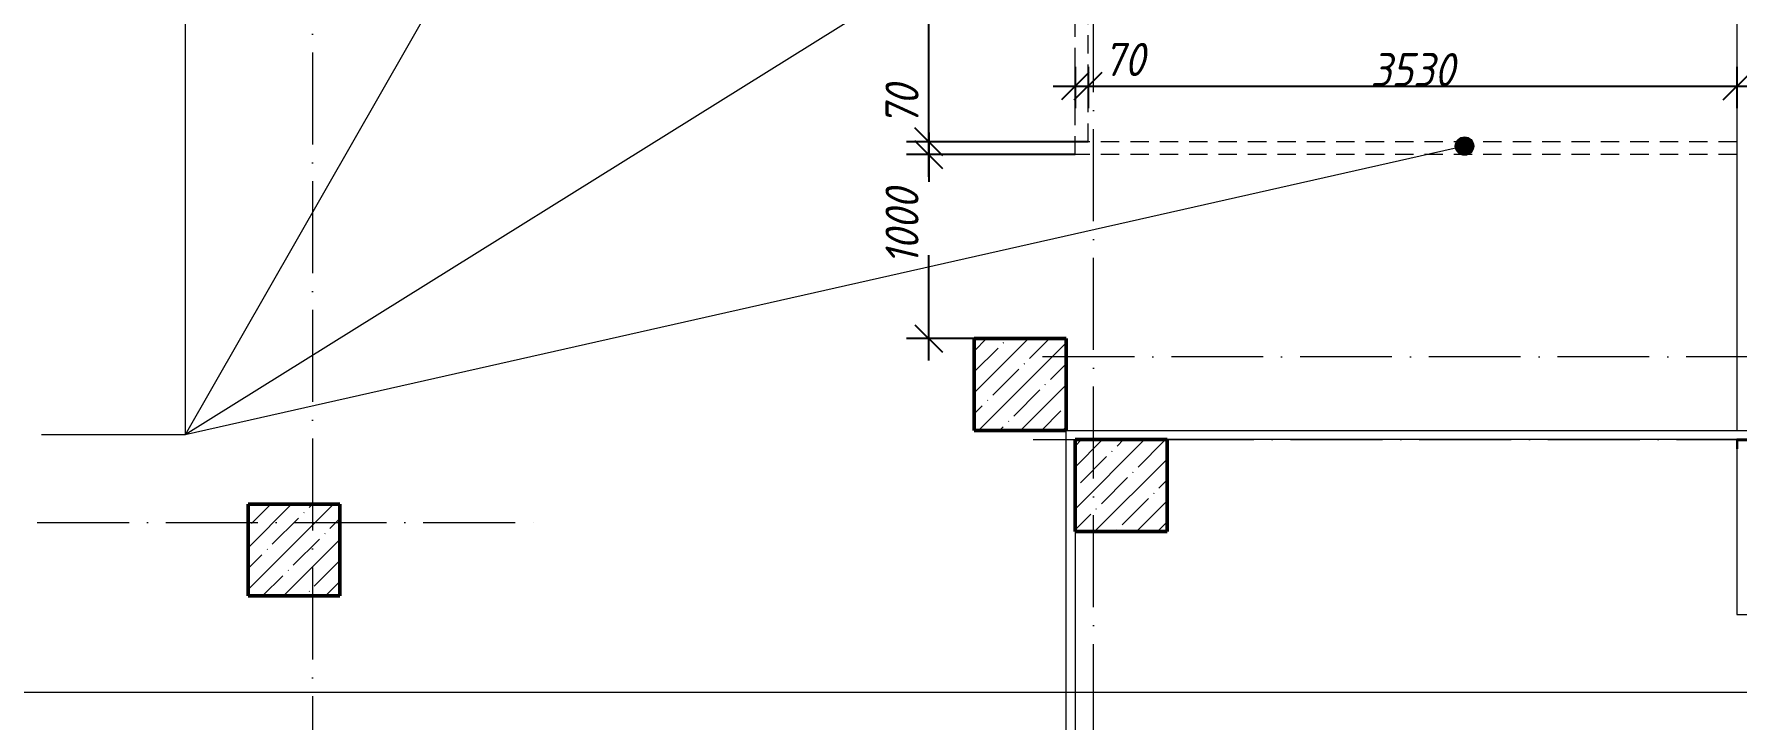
# Model space of a CAD drawing. Header units: millimetres. Extents: x -401725 to 250493, y 305116 to 802890.
# Drawn here: x -87415 to -78151, y 589974 to 593703 of the extents above; entities that cross this region are included whole.
import ezdxf

# ---------------------------------------------------------------- set-up
doc = ezdxf.new("R2010")
doc.units = ezdxf.units.MM
doc.linetypes.add('200_ШТРИХ_ш1п0_6_', pattern=[160, 100, -60])
doc.linetypes.add('50_200_ШТРИХ_1Т_ш5_п1_п1_', pattern=[700, 500, -100, 0, -100])
for name, color, linetype, lineweight in [('A-____-____-DIMS', 7, 'Continuous', 9), ('A-FLOR-____-OTLN', 7, 'Continuous', 9), ('A-GENM-____-MCUT', 7, 'Continuous', 25), ('A-GENM-____-OTLN-1', 7, 'Continuous', 25), ('A-WALL-____-MCUT-3', 7, 'Continuous', 9), ('G-____-____-TEXT', 7, 'Continuous', 9), ('S-COLS-____-MCUT', 7, 'Continuous', 50), ('S-COLS-____-OTLN', 7, 'Continuous', 9), ('S-GRID-____-OTLN-1', 7, '50_200_ШТРИХ_1Т_ш5_п1_п1_', 9)]:
    doc.layers.add(name, color=color, linetype=linetype, lineweight=lineweight)
for name, color, linetype, lineweight, true_color in [('A-DETL-____-OTLN-11', 7, '200_ШТРИХ_ш1п0_6_', 9, 0x000000), ('A-WALL-FNSH-MCUT-2', 7, 'Continuous', 13, 0x000000), ('G-____-____-SYMB-1', 9, 'Continuous', 9, 0x808080)]:
    doc.layers.add(name, color=color, linetype=linetype, lineweight=lineweight, true_color=true_color)
doc.styles.add('ISOCPEUR_I_10', font='isocpeui.ttf', dxfattribs={"width": 0.9, "height": 180})
doc.styles.add('ISOCPEUR_I_14', font='isocpeui.ttf', dxfattribs={"width": 0.9, "height": 180})
doc.dimstyles.new('ISO-1_8_0_9К_СРЕДНИЙ_Кладочные_4', dxfattribs={"dimscale": 304.8, "dimtxt": 179.276612, "dimasz": 0.492126, "dimexe": 0.393701, "dimexo": 0, "dimgap": 0, "dimtad": 1, "dimdec": 3, "dimrnd": 0.001, "dimdsep": 46, "dimtxsty": 'ISOCPEUR_I_10', "dimblk1": 'OBLIQUE', "dimblk2": 'OBLIQUE', "dimsah": 1, "dimcen": 0.09, "dimdle": 0.393701, "dimazin": 0, "dimtfac": 1, "dimtdec": 4, "dimtix": 1, "dimtmove": 1, "dimatfit": 3, "dimfxl": 1, "dimtvp": 1, "dimtolj": 1, "dimtzin": 0, "dimarcsym": 2})
doc.dimstyles.new('ISO-1_8_0_9К_СРЕДНИЙ_Кладочные_5', dxfattribs={"dimscale": 304.8, "dimtxt": 179.276612, "dimasz": 0.492126, "dimexe": 0.393701, "dimexo": 0, "dimgap": 0, "dimtad": 1, "dimdec": 3, "dimrnd": 0.001, "dimdsep": 46, "dimtxsty": 'ISOCPEUR_I_10', "dimblk1": 'OBLIQUE', "dimblk2": 'OBLIQUE', "dimsah": 1, "dimcen": 0.09, "dimdle": 0.393701, "dimazin": 0, "dimtfac": 1, "dimtdec": 4, "dimtix": 1, "dimtmove": 2, "dimatfit": 3, "dimfxl": 1, "dimtvp": 1, "dimtolj": 1, "dimtzin": 0, "dimarcsym": 2})
doc.dimstyles.new('ISO-1_8_0_9К_СРЕДНИЙ_Кладочные_6', dxfattribs={"dimscale": 304.8, "dimtxt": 179.276612, "dimasz": 0.492126, "dimexe": 0.393701, "dimexo": 0, "dimgap": 0, "dimtad": 1, "dimdec": 3, "dimrnd": 0.001, "dimdsep": 46, "dimtxsty": 'ISOCPEUR_I_14', "dimblk1": 'OBLIQUE', "dimblk2": 'OBLIQUE', "dimsah": 1, "dimcen": 0.09, "dimdle": 0.393701, "dimazin": 0, "dimtfac": 1, "dimtdec": 4, "dimtix": 1, "dimtmove": 0, "dimatfit": 3, "dimfxl": 1, "dimtvp": 1, "dimtolj": 1, "dimtzin": 0, "dimarcsym": 2})

# ---------------------------------------------------------------- blocks, each defined once
blk = doc.blocks.new('BSC_Колонна _Прямоугольная - 500х500-V67-АР1_Кладочный план 1 этажа в осях 1-64_Ю-ЯЯ')
at = {"layer": 'S-COLS-____-OTLN'}
h = blk.add_hatch(dxfattribs=at)
h.set_pattern_fill('FP_67', color=256, style=0, pattern_type=2)
h.set_pattern_definition([(45, (-89000, -46181.04), (-114.04925, 114.04925), []), (45, (-88885.95, -46181.04), (-114.04925, 114.04925), [201.613, -40.323, 3.353, -36.97])])
h.paths.add_polyline_path([(-250, -250), (250, -250), (250, 250), (-250, 250)], flags=0)
at = {"layer": 'S-COLS-____-MCUT'}
for p, q in [((250, 250), (-250, 250)), ((-250, 250), (-250, -250)), ((250, -250), (250, 250)), ((-250, -250), (250, -250))]:
    blk.add_line(p, q, dxfattribs=at)
blk = doc.blocks.new('BSC_Колонна _Прямоугольная - 500х500-V147-АР1_Кладочный план 1 этажа в осях 1-64_Ю-ЯЯ')
at = {"layer": 'S-COLS-____-OTLN'}
h = blk.add_hatch(dxfattribs=at)
h.set_pattern_fill('FP_151', color=256, style=0, pattern_type=2)
h.set_pattern_definition([(45, (-93500, -46531.04), (-114.04925, 114.04925), []), (45, (-93385.95, -46531.04), (-114.04925, 114.04925), [201.613, -40.323, 3.353, -36.97])])
h.paths.add_polyline_path([(-250, -250), (250, -250), (250, 250), (-250, 250)], flags=0)
at = {"layer": 'S-COLS-____-MCUT'}
for p, q in [((250, 250), (-250, 250)), ((-250, 250), (-250, -250)), ((250, -250), (250, 250)), ((-250, -250), (250, -250))]:
    blk.add_line(p, q, dxfattribs=at)
blk = doc.blocks.new('BSC_Колонна _Прямоугольная - 500х500-V155-АР1_Кладочный план 1 этажа в осях 1-64_Ю-ЯЯ')
at = {"layer": 'S-COLS-____-OTLN'}
h = blk.add_hatch(dxfattribs=at)
h.set_pattern_fill('FP_159', color=256, style=0, pattern_type=2)
h.set_pattern_definition([(45, (-92950, -47081.04), (-114.04925, 114.04925), []), (45, (-92835.95, -47081.04), (-114.04925, 114.04925), [201.613, -40.323, 3.353, -36.97])])
h.paths.add_polyline_path([(-250, -250), (250, -250), (250, 250), (-250, 250)], flags=0)
at = {"layer": 'S-COLS-____-MCUT'}
for p, q in [((250, 250), (-250, 250)), ((-250, 250), (-250, -250)), ((250, -250), (250, 250)), ((-250, -250), (250, -250))]:
    blk.add_line(p, q, dxfattribs=at)
blk = doc.blocks.new('154_Фахверк_СКБ_Швеллер - Тип_100_3600-28132032-АР1_Кладочный план 1 этажа в осях 1-64_Ю-ЯЯ')
at = {"layer": 'A-GENM-____-MCUT'}
for p, q in [((175, 50), (125, 50)), ((125, 50), (125, -50)), ((128, 47), (175, 47)), ((128, -47), (128, 47)), ((175, 47), (175, 50)), ((125, -50), (175, -50)), ((175, -47), (128, -47)), ((175, -50), (175, -47))]:
    blk.add_line(p, q, dxfattribs=at)
blk = doc.blocks.new('_Oblique')
at = {"color": 0, "linetype": 'ByBlock', "lineweight": -2}
blk.add_line((-0.5, -0.5), (0.5, 0.5), dxfattribs=at)
blk = doc.blocks.new('*D13113')
at = {"layer": 'A-____-____-DIMS', "color": 0, "lineweight": -2, "transparency": 16777216}
for p, q in [((-81750.7, 593525.8), (-81750.7, 593299.8)), ((-81680.7, 593525.8), (-81680.7, 593299.8)), ((-81870.7, 593419.8), (-81560.7, 593419.8))]:
    blk.add_line(p, q, dxfattribs=at)
at = {"layer": 'Defpoints', "color": 0, "transparency": 16777216}
for p in [(-81750.7, 593525.8), (-81680.7, 593525.8), (-81680.7, 593419.8)]:
    blk.add_point(p, dxfattribs=at)
at = {"layer": 'A-____-____-DIMS', "color": 0, "lineweight": -2, "transparency": 16777216, "xscale": 150, "yscale": 150, "zscale": 150, "rotation": 180}
blk.add_blockref('_Oblique', (-81750.7, 593419.8), dxfattribs=at)
at = {"layer": 'A-____-____-DIMS', "color": 0, "lineweight": -2, "transparency": 16777216, "xscale": 150, "yscale": 150, "zscale": 150}
blk.add_blockref('_Oblique', (-81680.7, 593419.8), dxfattribs=at)
at = {"layer": 'A-____-____-DIMS', "color": 0, "transparency": 16777216, "insert": (-81597.3, 593654.9), "char_height": 180, "width": 273.052, "attachment_point": 1, "line_spacing_factor": 1.149209, "style": 'ISOCPEUR_I_10'}
blk.add_mtext('\\A1;70', dxfattribs=at)
blk = doc.blocks.new('*D13114')
at = {"layer": 'A-____-____-DIMS', "color": 0, "lineweight": -2, "transparency": 16777216}
for p, q in [((-81680.7, 593525.8), (-81680.7, 593299.8)), ((-78150.7, 593525.8), (-78150.7, 593299.8)), ((-81800.7, 593419.8), (-78030.7, 593419.8))]:
    blk.add_line(p, q, dxfattribs=at)
at = {"layer": 'Defpoints', "color": 0, "transparency": 16777216}
for p in [(-81680.7, 593525.8), (-78150.7, 593525.8), (-78150.7, 593419.8)]:
    blk.add_point(p, dxfattribs=at)
at = {"layer": 'A-____-____-DIMS', "color": 0, "lineweight": -2, "transparency": 16777216, "xscale": 150, "yscale": 150, "zscale": 150, "rotation": 180}
blk.add_blockref('_Oblique', (-81680.7, 593419.8), dxfattribs=at)
at = {"layer": 'A-____-____-DIMS', "color": 0, "lineweight": -2, "transparency": 16777216, "xscale": 150, "yscale": 150, "zscale": 150}
blk.add_blockref('_Oblique', (-78150.7, 593419.8), dxfattribs=at)
at = {"layer": 'A-____-____-DIMS', "color": 0, "transparency": 16777216, "insert": (-79915.7, 593509.8), "char_height": 180, "width": 546.104, "attachment_point": 5, "style": 'ISOCPEUR_I_14'}
blk.add_mtext('\\A1;3530', dxfattribs=at)
blk = doc.blocks.new('*D13115')
at = {"layer": 'A-____-____-DIMS', "color": 0, "lineweight": -2, "transparency": 16777216}
for p, q in [((-82547.7, 593167.6), (-82547.7, 592899.6)), ((-81750.7, 593047.6), (-82667.7, 593047.6)), ((-82547.7, 591927.6), (-82547.7, 592501.6)), ((-82300.7, 592047.6), (-82667.7, 592047.6))]:
    blk.add_line(p, q, dxfattribs=at)
at = {"layer": 'Defpoints', "color": 0, "transparency": 16777216}
for p in [(-82547.7, 593047.6), (-81750.7, 593047.6), (-82300.7, 592047.6)]:
    blk.add_point(p, dxfattribs=at)
at = {"layer": 'A-____-____-DIMS', "color": 0, "lineweight": -2, "transparency": 16777216, "xscale": 150, "yscale": 150, "zscale": 150}
for p, rotation in [((-82547.7, 593047.6), 90), ((-82547.7, 592047.6), 270)]:
    blk.add_blockref('_Oblique', p, dxfattribs=dict(at, rotation=rotation))
at = {"layer": 'A-____-____-DIMS', "color": 0, "transparency": 16777216, "insert": (-82782.8, 592448.2), "char_height": 180, "width": 504.733, "attachment_point": 1, "rotation": 90, "line_spacing_factor": 1.149209, "style": 'ISOCPEUR_I_10'}
blk.add_mtext('\\A1;1000', dxfattribs=at)
blk = doc.blocks.new('*D13116')
at = {"layer": 'A-____-____-DIMS', "color": 0, "lineweight": -2, "transparency": 16777216}
for p, q in [((-82547.7, 592927.6), (-82547.7, 593237.6)), ((-81680.7, 593117.6), (-82667.7, 593117.6)), ((-81750.7, 593047.6), (-82667.7, 593047.6))]:
    blk.add_line(p, q, dxfattribs=at)
at = {"layer": 'Defpoints', "color": 0, "transparency": 16777216}
for p in [(-82547.7, 593117.6), (-81680.7, 593117.6), (-81750.7, 593047.6)]:
    blk.add_point(p, dxfattribs=at)
at = {"layer": 'A-____-____-DIMS', "color": 0, "lineweight": -2, "transparency": 16777216, "xscale": 150, "yscale": 150, "zscale": 150}
for p, rotation in [((-82547.7, 593117.6), 90), ((-82547.7, 593047.6), 270)]:
    blk.add_blockref('_Oblique', p, dxfattribs=dict(at, rotation=rotation))
at = {"layer": 'A-____-____-DIMS', "color": 0, "transparency": 16777216, "insert": (-82782.8, 593202.9), "char_height": 180, "width": 273.052, "attachment_point": 1, "rotation": 90, "line_spacing_factor": 1.149209, "style": 'ISOCPEUR_I_10'}
blk.add_mtext('\\A1;70', dxfattribs=at)
blk = doc.blocks.new('*D13117')
at = {"layer": 'A-____-____-DIMS', "color": 0, "lineweight": -2, "transparency": 16777216}
for p, q in [((-82547.7, 592997.6), (-82547.7, 596517.6)), ((-82653.7, 596397.6), (-82427.7, 596397.6)), ((-81680.7, 593117.6), (-82667.7, 593117.6))]:
    blk.add_line(p, q, dxfattribs=at)
at = {"layer": 'Defpoints', "color": 0, "transparency": 16777216}
for p in [(-82653.7, 596397.6), (-82547.7, 596397.6), (-81680.7, 593117.6)]:
    blk.add_point(p, dxfattribs=at)
at = {"layer": 'A-____-____-DIMS', "color": 0, "lineweight": -2, "transparency": 16777216, "xscale": 150, "yscale": 150, "zscale": 150}
for p, rotation in [((-82547.7, 596397.6), 90), ((-82547.7, 593117.6), 270)]:
    blk.add_blockref('_Oblique', p, dxfattribs=dict(at, rotation=rotation))
at = {"layer": 'A-____-____-DIMS', "color": 0, "transparency": 16777216, "insert": (-82637.7, 594757.6), "char_height": 180, "width": 546.104, "attachment_point": 5, "rotation": 90, "style": 'ISOCPEUR_I_14'}
blk.add_mtext('\\A1;3280', dxfattribs=at)

msp = doc.modelspace()

# ---------------------------------------------------------------- hatches: boundary and pattern name
at = {"layer": 'G-____-____-TEXT'}
h = msp.add_hatch(color=256, dxfattribs=at)
edge = h.paths.add_edge_path(flags=0)
edge.add_arc((-79632.7464, 593093.8609), 50, 0, 360)

# ---------------------------------------------------------------- linework, layer by layer
at = {"layer": 'A-DETL-____-OTLN-11'}
for p, q in [((-81750.7357, 593047.5526), (-81750.7357, 596397.5526)), ((-81680.7357, 593117.5526), (-81680.7357, 596397.5526)), ((-78150.7357, 593117.5526), (-81680.7357, 593117.5526)), ((-78150.7357, 593047.5526), (-81750.7357, 593047.5526))]:
    msp.add_line(p, q, dxfattribs=at)
at = {"layer": 'A-FLOR-____-OTLN'}
for p, q in [((-81800.7357, 591546.5526), (-82300.7357, 591546.5526)), ((-81800.7357, 591547.5526), (-78150.7357, 591547.5526)), ((-81800.7357, 588682.5526), (-81800.7357, 591546.5526)), ((-78150.7357, 591497.5526), (-81250.7357, 591497.5526)), ((-81750.7357, 590997.5526), (-81750.7357, 588682.5526))]:
    msp.add_line(p, q, dxfattribs=at)
at = {"layer": 'A-WALL-____-MCUT-3'}
for p, q in [((-78150.7357, 594697.5526), (-78150.7357, 591547.5526)), ((-78150.7357, 591547.5526), (-73750.7357, 591547.5526))]:
    msp.add_line(p, q, dxfattribs=at)
at = {"layer": 'A-WALL-FNSH-MCUT-2'}
for p, q in [((-78150.7357, 591447.5526), (-78150.7357, 590547.5526)), ((-78150.7357, 590547.5526), (-76650.7357, 590547.5526))]:
    msp.add_line(p, q, dxfattribs=at)
at = {"layer": 'G-____-____-SYMB-1'}
msp.add_line((-76252.5357, 590122.8368), (-93057.738, 590122.8368), dxfattribs=at)
at = {"layer": 'G-____-____-TEXT'}
for p, q in [((-86593.1507, 596444.4821), (-86593.1507, 591524.4888)), ((-83778.11, 596436.1083), (-86593.1507, 591524.4888)), ((-81738.3419, 594549.4932), (-86593.1507, 591524.4888)), ((-79632.7464, 593093.8609), (-86593.1507, 591524.4888)), ((-86593.1507, 591524.4888), (-87374.6916, 591524.4888)), ((-86593.1507, 591524.4888), (-87374.6916, 591524.4888)), ((-86593.1507, 591524.4888), (-87374.6916, 591524.4888)), ((-86593.1507, 591524.4888), (-87374.6916, 591524.4888))]:
    msp.add_line(p, q, dxfattribs=at)
msp.add_circle((-79632.7464, 593093.8609), 50, dxfattribs=at)
at = {"layer": 'S-GRID-____-OTLN-1'}
for p, q in [((-85900.7357, 635609.362), (-85900.7357, 584985.5274)), ((-81650.7357, 584985.5274), (-81650.7357, 635609.362)), ((-70926.3291, 591947.5526), (-81979.4714, 591947.5526)), ((-81979.4714, 591497.5526), (-71067.4994, 591497.5526)), ((-105600.7357, 591047.5526), (-84681.9484, 591047.5526))]:
    msp.add_line(p, q, dxfattribs=at)

# ---------------------------------------------------------------- block references
at = {"layer": 'A-GENM-____-OTLN-1', "rotation": 270}
msp.add_blockref('154_Фахверк_СКБ_Швеллер - Тип_100_3600-28132032-АР1_Кладочный план 1 этажа в осях 1-64_Ю-ЯЯ', (-78100.7357, 591622.5526), dxfattribs=at)
at = {"layer": 'S-COLS-____-OTLN'}
for name, p in [('BSC_Колонна _Прямоугольная - 500х500-V155-АР1_Кладочный план 1 этажа в осях 1-64_Ю-ЯЯ', (-82050.7357, 591797.5526)), ('BSC_Колонна _Прямоугольная - 500х500-V147-АР1_Кладочный план 1 этажа в осях 1-64_Ю-ЯЯ', (-81500.7357, 591247.5526)), ('BSC_Колонна _Прямоугольная - 500х500-V67-АР1_Кладочный план 1 этажа в осях 1-64_Ю-ЯЯ', (-86000.7357, 590897.5526))]:
    msp.add_blockref(name, p, dxfattribs=at)

# ---------------------------------------------------------------- dimensions: what is measured, and where the dimension line sits
at = {"layer": 'A-____-____-DIMS'}
dim = msp.add_linear_dim(base=(-82547.6569, 596397.5526), p1=(-81680.7357, 593117.5526), p2=(-82653.7229, 596397.5526), angle=90, dimstyle='ISO-1_8_0_9К_СРЕДНИЙ_Кладочные_6', override={"dimpost": '<>', "dimfxl": 3421.272298}, dxfattribs=at)
dim.commit()
dim.dimension.update_dxf_attribs({"geometry": '*D13117', "text_midpoint": (-82637.6569, 594757.5526)})
dim = msp.add_linear_dim(base=(-81680.7357, 593419.783), p1=(-81750.7357, 593525.849), p2=(-81680.7357, 593525.849), dimstyle='ISO-1_8_0_9К_СРЕДНИЙ_Кладочные_5', override={"dimpost": '<>', "dimfxl": 70}, dxfattribs=at)
dim.commit()
dim.dimension.update_dxf_attribs({"geometry": '*D13113', "text_midpoint": (-81460.8198, 593534.945), "dimtype": 160})
dim = msp.add_linear_dim(base=(-78150.7357, 593419.783), p1=(-81680.7357, 593525.849), p2=(-78150.7357, 593525.849), dimstyle='ISO-1_8_0_9К_СРЕДНИЙ_Кладочные_6', override={"dimpost": '<>', "dimfxl": 3530}, dxfattribs=at)
dim.commit()
dim.dimension.update_dxf_attribs({"geometry": '*D13114', "text_midpoint": (-79915.7357, 593509.783)})
for base, p1, p2, dimstyle, override, picture, middle in [((-82547.6569, 593117.5526), (-81750.7357, 593047.5526), (-81680.7357, 593117.5526), 'ISO-1_8_0_9К_СРЕДНИЙ_Кладочные_5', {"dimpost": '<>', "dimfxl": 98.994949}, '*D13116', (-82662.819, 593339.4143)), ((-82547.6569, 593047.5526), (-82300.7357, 592047.5526), (-81750.7357, 593047.5526), 'ISO-1_8_0_9К_СРЕДНИЙ_Кладочные_4', {"dimpost": '<>', "dimfxl": 1141.271221}, '*D13115', (-82662.819, 592700.6154))]:
    dim = msp.add_linear_dim(base=base, p1=p1, p2=p2, angle=90, dimstyle=dimstyle, override=override, dxfattribs=at)
    dim.commit()
    dim.dimension.update_dxf_attribs({"geometry": picture, "text_midpoint": middle, "dimtype": 160, "text_rotation": 90})

doc.saveas('drawing.dxf')
